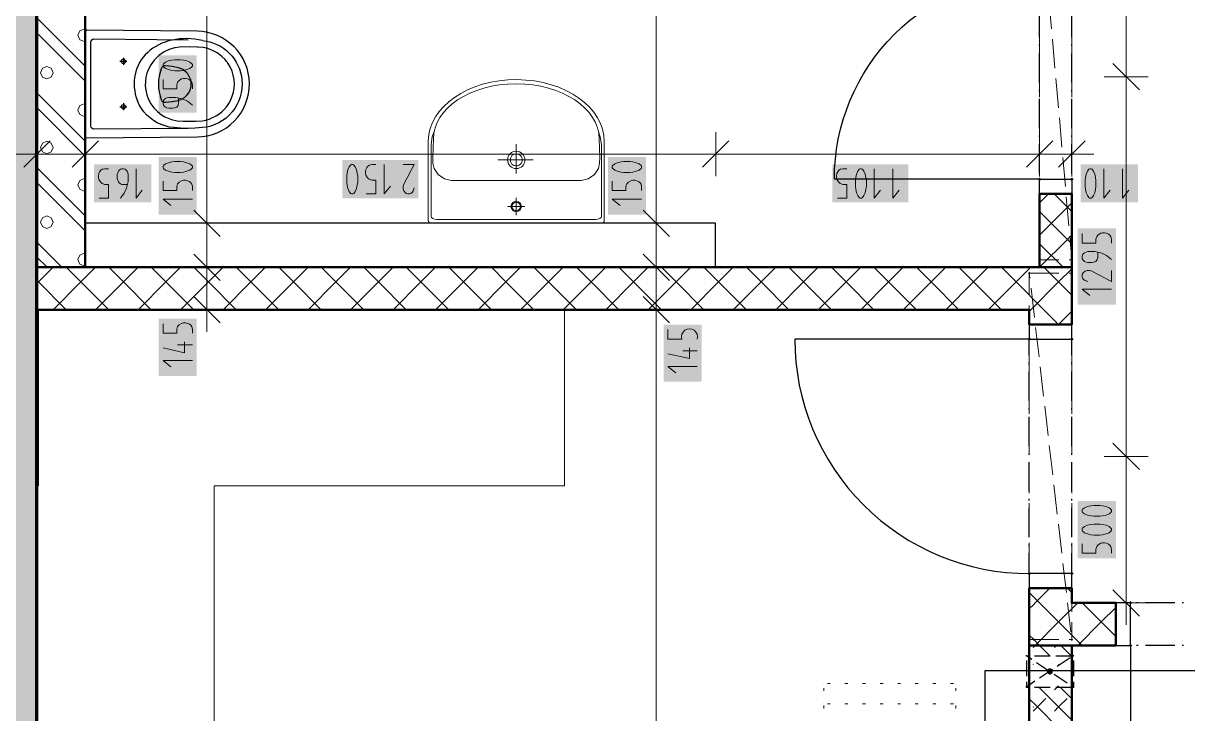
# Model space of a CAD drawing. Header units: millimetres. Extents: x 0 to 594, y 0 to 420.
# Drawn here: x 217.92 to 258.64, y 198.87 to 223.01 of the extents above; entities that cross this region are included whole.
import ezdxf

# ---------------------------------------------------------------- set-up
doc = ezdxf.new("R2010")
doc.units = ezdxf.units.MM
doc.header["$LTSCALE"] = 8
for name, color, linetype in [('PDF_Dvere', 7, 'Continuous'), ('PDF_Instalacni prizdivka do 1m', 7, 'Continuous'), ('PDF_Instalacni prizdivky', 7, 'Continuous'), ('PDF_Koty delkove', 7, 'Continuous'), ('PDF_Kuchyne', 7, 'Continuous'), ('PDF_Nabytek', 7, 'Continuous'), ('PDF_Popis Prostupy', 7, 'Continuous'), ('PDF_Preklady', 7, 'Continuous'), ('PDF_Pricky zdene', 7, 'Continuous'), ('PDF_Prostupy', 7, 'Continuous'), ('PDF_Sanita', 7, 'Continuous'), ('PDF_Steny obvodove nosne', 7, 'Continuous'), ('RED_2.5mm^2', 1, 'Continuous')]:
    doc.layers.add(name, color=color, linetype=linetype)

msp = doc.modelspace()

# ---------------------------------------------------------------- hatches: boundary and pattern name
at = {"layer": 'PDF_Steny obvodove nosne', "true_color": 0xc0c0c0, "transparency": 33554559}
msp.add_hatch(color=9, dxfattribs=at).paths.add_polyline_path([(218.401, 149.905), (218.401, 238.31), (216.351, 238.31), (216.351, 149.7), (218.401, 149.7)])

# ---------------------------------------------------------------- linework, layer by layer
at = {"layer": 'PDF_Dvere', "lineweight": 25}
for points in [[(253.456, 217.554), (246.281, 217.554, -0.414214), (253.456, 224.729), (253.456, 224.112)], [(253.097, 211.402), (253.097, 211.968), (244.897, 211.968, 0.414214), (253.097, 203.768), (253.097, 204.483)], [(256.634, 201.257), (256.634, 193.057, 0.414213), (264.833, 201.257), (264.793, 201.257)]]:
    msp.add_lwpolyline(points, format="xyb", dxfattribs=at)
for points in [[(253.456, 222.523), (253.456, 223.548)], [(254.584, 222.523), (254.584, 223.548)], [(253.456, 222.216), (253.456, 222.267)], [(253.456, 220.934), (253.456, 221.959)], [(254.584, 222.216), (254.584, 222.267)], [(254.584, 220.934), (254.584, 221.959)], [(253.456, 220.627), (253.456, 220.678)], [(254.584, 220.627), (254.584, 220.678)], [(253.456, 219.346), (253.456, 220.371)], [(254.584, 219.346), (254.584, 220.371)], [(253.456, 219.038), (253.456, 219.089)], [(254.584, 219.038), (254.584, 219.089)], [(253.456, 217.757), (253.456, 218.782)], [(254.584, 217.757), (254.584, 218.782)], [(254.584, 211.402), (254.584, 211.968)], [(253.097, 211.094), (253.097, 211.146)], [(254.584, 211.094), (254.584, 211.146)], [(253.097, 209.813), (253.097, 210.838)], [(254.584, 209.813), (254.584, 210.838)], [(253.097, 209.506), (253.097, 209.557)], [(254.584, 209.506), (254.584, 209.557)], [(253.097, 208.225), (253.097, 209.25)], [(254.584, 208.225), (254.584, 209.25)], [(253.097, 207.917), (253.097, 207.968)], [(253.097, 206.636), (253.097, 207.661)], [(254.584, 207.917), (254.584, 207.968)], [(254.584, 206.636), (254.584, 207.661)], [(253.097, 206.328), (253.097, 206.38)], [(253.097, 205.047), (253.097, 206.072)], [(254.584, 206.328), (254.584, 206.38)], [(254.584, 205.047), (254.584, 206.072)], [(253.097, 204.74), (253.097, 204.791)], [(254.584, 204.74), (254.584, 204.791)], [(254.584, 203.768), (254.584, 204.483)], [(256.901, 202.743), (256.849, 202.743)], [(258.182, 202.743), (257.157, 202.743)], [(258.489, 202.743), (258.438, 202.743)], [(256.901, 201.257), (256.849, 201.257)], [(258.182, 201.257), (257.157, 201.257)], [(258.489, 201.257), (258.438, 201.257)]]:
    msp.add_lwpolyline(points, dxfattribs=at)
for points in [[(254.584, 217.554), (254.584, 217.042), (253.456, 217.042), (253.456, 217.554)], [(254.584, 211.968), (254.584, 212.481), (253.097, 212.481), (253.097, 211.968)], [(254.584, 203.256), (254.584, 203.768), (253.097, 203.768), (253.097, 203.256)], [(256.634, 202.743), (256.121, 202.743), (256.121, 201.257), (256.634, 201.257)]]:
    msp.add_lwpolyline(points, close=True, dxfattribs=at)
at = {"layer": 'PDF_Dvere', "lineweight": 25, "transparency": 33554559}
for points in [[(253.456, 217.49), (253.392, 217.554), (253.52, 217.554), (253.456, 217.618)], [(254.584, 217.49), (254.519, 217.554), (254.648, 217.554), (254.584, 217.618)], [(253.097, 211.904), (253.033, 211.968), (253.161, 211.968), (253.097, 212.032)], [(254.584, 211.904), (254.519, 211.968), (254.648, 211.968), (254.584, 212.032)], [(253.097, 203.704), (253.033, 203.768), (253.161, 203.768), (253.097, 203.832)], [(254.584, 203.704), (254.519, 203.768), (254.648, 203.768), (254.584, 203.832)], [(256.698, 202.743), (256.634, 202.679), (256.634, 202.807), (256.569, 202.743)], [(256.698, 201.257), (256.634, 201.193), (256.634, 201.321), (256.569, 201.257)]]:
    msp.add_solid(points, dxfattribs=at)
at = {"layer": 'PDF_Instalacni prizdivka do 1m', "lineweight": 25}
msp.add_lwpolyline([(220.093, 214.479), (242.13, 214.479), (242.13, 216.017), (220.093, 216.017)], close=True, dxfattribs=at)
at = {"layer": 'PDF_Instalacni prizdivky', "lineweight": 50}
msp.add_lwpolyline([(218.402, 225.754), (218.402, 214.479), (220.093, 214.479), (220.093, 225.754)], close=True, dxfattribs=at)
at = {"layer": 'PDF_Instalacni prizdivky', "lineweight": 9}
for points in [[(220.093, 221.506), (218.402, 223.197)], [(220.093, 222.793), (220.054, 222.809), (219.899, 222.745), (219.835, 222.59), (219.899, 222.434), (220.054, 222.37), (220.093, 222.386)], [(220.093, 220.983), (218.402, 222.674)], [(220.093, 218.892), (218.402, 220.583)], [(220.093, 218.369), (218.402, 220.06)], [(220.093, 220.179), (220.054, 220.195), (219.899, 220.131), (219.835, 219.976), (219.899, 219.821), (220.054, 219.756), (220.093, 219.772)], [(220.093, 216.278), (218.402, 217.969)], [(220.093, 215.755), (218.402, 217.447)], [(220.054, 217.582), (219.899, 217.517), (219.835, 217.362)], [(220.093, 217.566), (220.054, 217.582)], [(219.835, 217.362), (219.899, 217.207), (220.054, 217.143), (220.093, 217.159)], [(219.278, 214.479), (218.402, 215.356)], [(220.093, 214.952), (220.054, 214.968), (219.899, 214.904), (219.835, 214.748), (219.899, 214.593), (220.054, 214.529), (220.093, 214.545)], [(218.755, 214.479), (218.402, 214.833)]]:
    msp.add_lwpolyline(points, dxfattribs=at)
for points in [[(218.747, 221.502), (218.592, 221.438), (218.528, 221.283), (218.592, 221.127), (218.747, 221.063), (218.903, 221.127), (218.967, 221.283), (218.903, 221.438)], [(218.747, 218.889), (218.592, 218.824), (218.528, 218.669), (218.592, 218.514), (218.747, 218.449), (218.903, 218.514), (218.967, 218.669), (218.903, 218.824)], [(218.747, 216.275), (218.592, 216.211), (218.528, 216.055), (218.592, 215.9), (218.747, 215.836), (218.903, 215.9), (218.967, 216.055), (218.903, 216.211)]]:
    msp.add_lwpolyline(points, close=True, dxfattribs=at)
at = {"layer": 'PDF_Koty delkove', "lineweight": 18}
for points in [[(240.055, 131.816), (240.055, 139.897), (240.055, 148.214), (240.055, 152.109), (240.055, 155.323), (240.055, 212.993), (240.055, 214.479), (240.055, 216.017), (240.055, 235.697), (240.055, 238.464)], [(256.483, 202.743), (256.483, 207.868), (256.483, 221.142), (256.483, 233.134)], [(224.347, 212.993), (224.347, 213.315), (224.347, 214.479), (224.347, 216.017), (224.347, 225.754), (224.347, 227.343)], [(256.944, 220.681), (256.021, 221.603)], [(222.81, 221.05), (222.81, 220.722), (223.288, 220.722), (223.288, 220.859), (223.322, 220.954), (223.374, 221.009), (223.459, 221.064), (223.526, 221.077), (223.595, 221.077), (223.664, 221.064), (223.731, 221.036), (223.783, 220.995), (223.817, 220.941), (223.835, 220.859), (223.835, 220.722)], [(257.251, 221.142), (256.483, 221.142), (255.714, 221.142)], [(223.835, 220.147), (223.664, 220.284), (223.493, 220.366), (223.254, 220.42), (223.014, 220.42), (222.946, 220.406), (222.895, 220.379), (222.861, 220.352), (222.826, 220.311), (222.81, 220.256), (222.81, 220.202), (222.826, 220.147), (222.861, 220.106), (222.895, 220.079), (222.946, 220.051), (223.014, 220.037), (223.151, 220.037), (223.219, 220.051), (223.288, 220.079)], [(223.288, 220.079), (223.339, 220.147), (223.356, 220.202), (223.356, 220.393)], [(218.402, 219.205), (218.402, 218.436), (218.402, 217.668)], [(220.093, 219.205), (220.093, 218.436), (220.093, 217.668)], [(242.132, 219.205), (242.132, 218.436), (242.132, 217.668)], [(253.456, 219.205), (253.456, 218.436), (253.456, 217.668)], [(254.584, 219.205), (254.584, 218.436), (254.584, 217.668)], [(218.863, 218.898), (217.94, 217.975)], [(220.554, 218.898), (219.632, 217.975)], [(242.593, 218.898), (241.671, 217.975)], [(253.917, 218.898), (252.995, 217.975)], [(255.045, 218.898), (254.122, 217.975)], [(254.584, 218.436), (253.456, 218.436), (247.791, 218.436), (242.132, 218.436), (220.093, 218.436), (218.402, 218.436), (216.3, 218.436), (214.763, 218.436), (192.724, 218.436), (181.297, 218.436), (180.169, 218.436)], [(254.584, 218.436), (255.352, 218.436)], [(220.581, 216.899), (220.909, 216.899), (220.909, 217.376), (220.772, 217.376), (220.677, 217.411), (220.622, 217.463), (220.568, 217.548), (220.554, 217.615), (220.554, 217.684), (220.568, 217.753), (220.595, 217.82), (220.636, 217.872), (220.69, 217.906), (220.772, 217.924), (220.909, 217.924)], [(221.566, 217.376), (221.375, 217.376), (221.32, 217.394), (221.279, 217.428), (221.252, 217.463), (221.225, 217.513), (221.211, 217.582), (221.211, 217.718), (221.225, 217.786), (221.252, 217.838), (221.279, 217.872), (221.32, 217.906), (221.375, 217.924), (221.429, 217.924), (221.484, 217.906), (221.525, 217.872), (221.552, 217.838), (221.58, 217.786), (221.594, 217.718), (221.594, 217.479), (221.539, 217.24), (221.457, 217.069), (221.32, 216.899)], [(221.868, 217.924), (221.868, 216.899), (222.086, 217.171)], [(229.232, 217.661), (229.232, 217.456), (229.246, 217.355), (229.273, 217.235), (229.314, 217.132), (229.368, 217.064), (229.396, 217.047), (229.45, 217.047), (229.478, 217.064), (229.533, 217.132), (229.574, 217.235), (229.602, 217.355), (229.616, 217.456), (229.616, 217.661), (229.602, 217.764), (229.574, 217.884), (229.533, 217.986), (229.478, 218.055), (229.45, 218.072), (229.396, 218.072), (229.368, 218.055), (229.314, 217.986), (229.273, 217.884), (229.246, 217.764), (229.232, 217.661)], [(229.916, 217.047), (230.245, 217.047), (230.245, 217.525), (230.107, 217.525), (230.012, 217.56), (229.957, 217.611), (229.903, 217.696), (229.889, 217.764), (229.889, 217.833), (229.903, 217.901), (229.93, 217.969), (229.971, 218.02), (230.025, 218.055), (230.107, 218.072), (230.245, 218.072)], [(230.546, 218.072), (230.546, 217.047), (230.765, 217.32)], [(231.203, 218.072), (231.587, 218.072), (231.23, 217.389), (231.203, 217.32), (231.203, 217.218), (231.23, 217.15), (231.271, 217.099), (231.312, 217.064), (231.367, 217.047), (231.422, 217.047), (231.477, 217.064), (231.518, 217.099), (231.559, 217.15), (231.587, 217.251)], [(239.131, 218.176), (238.926, 218.176), (238.825, 218.162), (238.705, 218.135), (238.602, 218.094), (238.534, 218.039), (238.517, 218.011), (238.517, 217.957), (238.534, 217.929), (238.602, 217.875), (238.705, 217.834), (238.825, 217.806), (238.926, 217.792), (239.131, 217.792), (239.234, 217.806), (239.354, 217.834), (239.456, 217.875), (239.525, 217.929), (239.542, 217.957), (239.542, 218.011), (239.525, 218.039), (239.456, 218.094), (239.354, 218.135)], [(239.354, 218.135), (239.234, 218.162), (239.131, 218.176)], [(246.386, 216.899), (246.715, 216.899), (246.715, 217.376), (246.578, 217.376), (246.482, 217.411), (246.427, 217.463), (246.373, 217.548), (246.359, 217.615), (246.359, 217.684), (246.373, 217.753), (246.4, 217.82), (246.441, 217.872), (246.496, 217.906)], [(246.496, 217.906), (246.578, 217.924), (246.715, 217.924)], [(247.673, 217.924), (247.673, 216.899), (247.892, 217.171)], [(248.33, 217.924), (248.33, 216.899), (248.549, 217.171)], [(255.414, 217.615), (255.386, 217.735), (255.345, 217.838), (255.291, 217.906), (255.263, 217.924), (255.209, 217.924), (255.181, 217.906), (255.127, 217.838), (255.086, 217.735), (255.058, 217.615), (255.045, 217.513)], [(255.702, 217.924), (255.702, 216.899), (255.92, 217.171)], [(256.359, 217.924), (256.359, 216.899), (256.577, 217.171)], [(222.81, 217.492), (222.81, 217.163), (223.288, 217.163), (223.288, 217.3), (223.322, 217.395), (223.374, 217.451), (223.459, 217.505)], [(223.459, 217.505), (223.526, 217.519), (223.595, 217.519), (223.664, 217.505), (223.731, 217.478), (223.783, 217.437), (223.817, 217.382), (223.835, 217.3), (223.835, 217.163)], [(238.517, 217.492), (238.517, 217.163), (238.995, 217.163), (238.995, 217.3), (239.03, 217.395), (239.081, 217.451), (239.166, 217.505), (239.234, 217.519), (239.302, 217.519), (239.371, 217.505), (239.439, 217.478), (239.49, 217.437), (239.525, 217.382), (239.542, 217.3), (239.542, 217.163)], [(255.045, 217.513), (255.045, 217.308), (255.058, 217.206), (255.086, 217.086), (255.127, 216.984), (255.181, 216.915), (255.209, 216.899), (255.263, 216.899), (255.291, 216.915), (255.345, 216.984), (255.386, 217.086), (255.414, 217.206), (255.428, 217.308), (255.428, 217.513), (255.414, 217.615)], [(223.835, 216.862), (222.81, 216.862), (223.083, 216.643)], [(239.542, 216.862), (238.517, 216.862), (238.79, 216.643)], [(224.809, 215.556), (223.886, 216.478)], [(240.516, 215.556), (239.593, 216.478)], [(225.116, 216.017), (224.347, 216.017), (223.579, 216.017)], [(240.823, 216.017), (240.055, 216.017), (239.286, 216.017)], [(254.945, 215.655), (254.945, 215.327), (255.423, 215.327), (255.423, 215.464), (255.458, 215.559), (255.509, 215.614), (255.594, 215.669), (255.661, 215.682), (255.73, 215.682), (255.799, 215.669), (255.866, 215.641), (255.918, 215.6), (255.953, 215.546), (255.97, 215.464), (255.97, 215.327)], [(255.97, 214.752), (255.799, 214.889), (255.628, 214.971), (255.389, 215.025), (255.149, 215.025), (255.081, 215.011), (255.03, 214.984), (254.996, 214.957), (254.961, 214.916), (254.945, 214.861)], [(254.945, 214.861), (254.945, 214.807), (254.961, 214.752), (254.996, 214.711), (255.03, 214.684), (255.081, 214.656), (255.149, 214.642), (255.286, 214.642), (255.354, 214.656), (255.423, 214.684), (255.474, 214.752), (255.491, 214.807), (255.491, 214.998)], [(224.809, 214.018), (223.886, 214.941)], [(240.516, 214.018), (239.593, 214.941)], [(225.116, 214.479), (224.347, 214.479), (223.579, 214.479)], [(240.823, 214.479), (240.055, 214.479), (239.286, 214.479)], [(255.97, 214.368), (255.97, 213.985), (255.286, 214.341), (255.218, 214.368), (255.115, 214.368), (255.048, 214.341), (254.996, 214.3), (254.961, 214.259), (254.945, 214.204), (254.945, 214.15), (254.961, 214.095), (254.996, 214.054), (255.048, 214.013), (255.149, 213.985)], [(224.809, 212.532), (223.886, 213.454)], [(240.516, 212.532), (239.593, 213.454)], [(255.97, 213.711), (254.945, 213.711), (255.218, 213.493)], [(225.116, 212.993), (224.347, 212.993), (223.579, 212.993)], [(224.347, 212.993), (224.347, 212.224)], [(240.823, 212.993), (240.055, 212.993), (239.286, 212.993)], [(222.81, 212.505), (222.81, 212.177), (223.288, 212.177), (223.288, 212.314), (223.322, 212.409), (223.374, 212.464), (223.459, 212.518), (223.526, 212.532), (223.595, 212.532), (223.664, 212.518), (223.731, 212.491), (223.783, 212.45), (223.817, 212.396), (223.835, 212.314), (223.835, 212.177)], [(223.561, 211.875), (223.561, 211.492), (222.81, 211.657)], [(223.835, 211.766), (223.322, 211.766)], [(241.217, 211.668), (241.217, 211.284), (240.465, 211.449)], [(241.49, 211.559), (240.978, 211.559)], [(223.835, 211.218), (222.81, 211.218), (223.083, 211)], [(241.49, 211.011), (240.465, 211.011), (240.738, 210.792)], [(256.944, 207.407), (256.021, 208.329)], [(257.251, 207.868), (256.483, 207.868), (255.714, 207.868)], [(255.559, 205.498), (255.354, 205.498), (255.253, 205.484), (255.133, 205.457), (255.03, 205.415), (254.961, 205.361), (254.945, 205.333), (254.945, 205.279), (254.961, 205.251), (255.03, 205.197), (255.133, 205.156), (255.253, 205.128), (255.354, 205.114), (255.559, 205.114), (255.661, 205.128), (255.781, 205.156), (255.884, 205.197), (255.953, 205.251), (255.97, 205.279), (255.97, 205.333), (255.953, 205.361), (255.884, 205.415), (255.781, 205.457)], [(255.781, 205.457), (255.661, 205.484), (255.559, 205.498)], [(254.945, 204.813), (254.945, 204.485), (255.423, 204.485), (255.423, 204.622), (255.458, 204.717), (255.509, 204.772), (255.594, 204.827), (255.661, 204.841), (255.73, 204.841), (255.799, 204.827), (255.866, 204.799), (255.918, 204.758), (255.953, 204.704), (255.97, 204.622), (255.97, 204.485)], [(256.944, 202.282), (256.021, 203.204)], [(257.251, 202.743), (256.483, 202.743), (255.714, 202.743)], [(256.483, 202.743), (256.483, 201.974)]]:
    msp.add_lwpolyline(points, dxfattribs=at)
for points in [[(223.424, 221.735), (223.219, 221.735), (223.117, 221.721), (222.997, 221.693), (222.895, 221.652), (222.826, 221.598), (222.81, 221.57), (222.81, 221.516), (222.826, 221.488), (222.895, 221.434), (222.997, 221.393), (223.117, 221.365), (223.219, 221.351), (223.424, 221.351), (223.526, 221.365), (223.646, 221.393), (223.749, 221.434), (223.817, 221.488), (223.835, 221.516), (223.835, 221.57), (223.817, 221.598), (223.749, 221.652), (223.646, 221.693), (223.526, 221.721)], [(223.424, 218.176), (223.219, 218.176), (223.117, 218.162), (222.997, 218.135), (222.895, 218.094), (222.826, 218.039), (222.81, 218.011), (222.81, 217.957), (222.826, 217.929), (222.895, 217.875), (222.997, 217.834), (223.117, 217.806), (223.219, 217.792), (223.424, 217.792), (223.526, 217.806), (223.646, 217.834), (223.749, 217.875), (223.817, 217.929), (223.835, 217.957), (223.835, 218.011), (223.817, 218.039), (223.749, 218.094), (223.646, 218.135), (223.526, 218.162)], [(247.016, 217.513), (247.016, 217.308), (247.03, 217.206), (247.057, 217.086), (247.098, 216.984), (247.153, 216.915), (247.181, 216.899), (247.235, 216.899), (247.263, 216.915), (247.317, 216.984), (247.358, 217.086), (247.386, 217.206), (247.4, 217.308), (247.4, 217.513), (247.386, 217.615), (247.358, 217.735), (247.317, 217.838), (247.263, 217.906), (247.235, 217.924), (247.181, 217.924), (247.153, 217.906), (247.098, 217.838), (247.057, 217.735), (247.03, 217.615)], [(255.559, 206.155), (255.354, 206.155), (255.253, 206.141), (255.133, 206.114), (255.03, 206.073), (254.961, 206.018), (254.945, 205.99), (254.945, 205.936), (254.961, 205.908), (255.03, 205.854), (255.133, 205.813), (255.253, 205.785), (255.354, 205.771), (255.559, 205.771), (255.661, 205.785), (255.781, 205.813), (255.884, 205.854), (255.953, 205.908), (255.97, 205.936), (255.97, 205.99), (255.953, 206.018), (255.884, 206.073), (255.781, 206.114), (255.661, 206.141)]]:
    msp.add_lwpolyline(points, close=True, dxfattribs=at)
msp.add_lwpolyline([(240.465, 212.298), (240.465, 211.969), (240.943, 211.969, -1.306819), (241.49, 211.969)], format="xyb", dxfattribs=at)
at = {"layer": 'PDF_Koty delkove', "color": 7, "lineweight": 18, "true_color": 0xffffff, "transparency": 33554559}
for points in [[(223.989, 219.883), (223.989, 221.888), (222.656, 219.883), (222.656, 221.888)], [(223.989, 216.324), (223.989, 218.329), (222.656, 216.324), (222.656, 218.329)], [(231.74, 218.226), (229.079, 218.226), (231.74, 216.894), (229.079, 216.894)], [(239.696, 216.324), (239.696, 218.329), (238.363, 216.324), (238.363, 218.329)], [(222.405, 218.078), (220.4, 218.078), (222.405, 216.745), (220.4, 216.745)], [(248.868, 218.078), (246.206, 218.078), (248.868, 216.745), (246.206, 216.745)], [(256.896, 218.078), (254.891, 218.078), (256.896, 216.745), (254.891, 216.745)], [(256.124, 213.174), (256.124, 215.836), (254.791, 213.174), (254.791, 215.836)], [(223.989, 210.681), (223.989, 212.686), (222.656, 210.681), (222.656, 212.686)], [(241.644, 210.474), (241.644, 212.478), (240.311, 210.474), (240.311, 212.478)], [(256.124, 204.303), (256.124, 206.308), (254.791, 204.303), (254.791, 206.308)]]:
    msp.add_solid(points, dxfattribs=at)
at = {"layer": 'PDF_Kuchyne', "lineweight": 13}
msp.add_lwpolyline([(218.453, 194.543), (218.453, 188.393), (230.753, 188.393), (230.753, 194.543), (224.603, 194.543), (224.603, 206.843), (236.851, 206.843), (236.851, 212.993), (218.453, 212.993), (218.453, 206.843)], dxfattribs=at)
at = {"layer": 'PDF_Nabytek', "lineweight": 13}
for points in [[(245.918, 199.927), (245.918, 199.927)], [(245.918, 199.927), (245.918, 199.927)], [(246.138, 199.927), (246.036, 199.927)], [(246.753, 199.927), (246.651, 199.927)], [(247.368, 199.927), (247.266, 199.927)], [(247.983, 199.927), (247.881, 199.927)], [(248.598, 199.927), (248.496, 199.927)], [(249.213, 199.927), (249.111, 199.927)], [(249.828, 199.927), (249.726, 199.927)], [(250.443, 199.927), (250.341, 199.927)], [(250.53, 199.927), (250.53, 199.927)], [(250.53, 199.927), (250.53, 199.927)], [(245.918, 199.666), (245.918, 199.768)], [(250.53, 199.666), (250.53, 199.768)], [(245.918, 199.21), (245.918, 199.21)], [(245.918, 199.051), (245.918, 199.153)], [(246.138, 199.21), (246.036, 199.21)], [(246.753, 199.21), (246.651, 199.21)], [(247.368, 199.21), (247.266, 199.21)], [(247.983, 199.21), (247.881, 199.21)], [(248.598, 199.21), (248.496, 199.21)], [(249.213, 199.21), (249.111, 199.21)], [(249.828, 199.21), (249.726, 199.21)], [(250.443, 199.21), (250.341, 199.21)], [(250.53, 199.21), (250.53, 199.21)], [(250.53, 199.051), (250.53, 199.153)]]:
    msp.add_lwpolyline(points, dxfattribs=at)
at = {"layer": 'PDF_Popis Prostupy', "lineweight": 25}
msp.add_lwpolyline([(253.884, 200.397), (253.876, 200.407), (253.866, 200.416), (253.854, 200.423), (253.842, 200.428), (253.829, 200.431), (253.816, 200.432), (253.802, 200.431), (253.789, 200.427), (253.777, 200.422), (253.766, 200.414), (253.756, 200.405), (253.748, 200.395), (253.741, 200.383), (253.737, 200.37), (253.735, 200.357), (253.735, 200.344), (253.737, 200.33), (253.741, 200.318), (253.747, 200.306), (253.756, 200.295), (253.765, 200.286), (253.776, 200.279), (253.788, 200.273), (253.801, 200.269), (253.815, 200.268), (253.828, 200.269), (253.841, 200.272), (253.854, 200.277), (253.865, 200.284), (253.875, 200.292), (253.884, 200.303), (253.891, 200.314), (253.895, 200.327), (253.898, 200.34), (253.899, 200.353), (253.897, 200.367), (253.893, 200.379), (253.888, 200.391)], close=True, dxfattribs=at)
for points in [[(253.749, 200.303), (253.749, 200.303)], [(253.77, 200.418), (253.77, 200.418)], [(253.884, 200.397), (253.884, 200.397)], [(253.863, 200.283), (253.863, 200.283)]]:
    msp.add_lwpolyline(points, dxfattribs=at)
at = {"layer": 'PDF_Popis Prostupy', "lineweight": 25, "transparency": 33554559}
for points in [[(253.735, 200.344), (253.823, 200.269), (253.743, 200.385)], [(253.782, 200.276), (253.735, 200.344), (253.749, 200.303)], [(253.735, 200.344), (253.782, 200.276), (253.823, 200.269)], [(253.743, 200.385), (253.863, 200.283), (253.77, 200.418)], [(253.743, 200.385), (253.823, 200.269), (253.863, 200.283)], [(253.77, 200.418), (253.891, 200.315), (253.81, 200.431)], [(253.77, 200.418), (253.863, 200.283), (253.891, 200.315)], [(253.81, 200.431), (253.891, 200.315), (253.898, 200.356)], [(253.81, 200.431), (253.898, 200.356), (253.851, 200.424)], [(253.851, 200.424), (253.898, 200.356), (253.884, 200.397)]]:
    msp.add_solid(points, dxfattribs=at)
at = {"layer": 'PDF_Preklady', "lineweight": 18}
for points in [[(253.873, 222.815), (253.783, 223.836)], [(253.456, 221.806), (253.456, 222.831)], [(254.584, 221.806), (254.584, 222.831)], [(253.994, 221.437), (253.904, 222.458)], [(253.456, 220.422), (253.456, 221.447)], [(254.115, 220.058), (254.025, 221.079)], [(254.584, 220.422), (254.584, 221.447)], [(253.456, 219.038), (253.456, 220.063)], [(254.584, 219.038), (254.584, 220.063)], [(254.236, 218.68), (254.147, 219.701)], [(253.456, 217.654), (253.456, 218.679)], [(254.584, 217.654), (254.584, 218.679)], [(254.358, 217.301), (254.268, 218.322)], [(253.456, 217.042), (253.456, 217.296)], [(253.456, 216.271), (253.456, 217.042)], [(254.584, 217.042), (254.584, 217.296)], [(254.584, 216.271), (254.584, 217.042)], [(254.479, 215.923), (254.389, 216.944)], [(253.456, 214.887), (253.456, 215.912)], [(254.584, 214.887), (254.584, 215.912)], [(254.492, 214.736), (254.584, 214.736), (254.511, 215.566)], [(254.133, 214.736), (253.456, 214.736)], [(253.118, 214.099), (253.097, 214.274)], [(253.097, 213.503), (253.097, 214.274)], [(254.133, 214.274), (253.108, 214.274)], [(254.584, 214.274), (254.492, 214.274)], [(254.584, 213.503), (254.584, 214.274)], [(253.277, 212.725), (253.159, 213.743)], [(253.097, 212.993), (253.097, 213.144)], [(253.097, 212.119), (253.097, 212.481), (253.097, 212.993)], [(254.584, 212.993), (254.584, 213.144)], [(254.584, 212.119), (254.584, 212.481), (254.584, 212.993)], [(253.437, 211.35), (253.318, 212.368)], [(253.097, 210.736), (253.097, 211.761)], [(254.584, 210.736), (254.584, 211.761)], [(253.596, 209.976), (253.478, 210.994)], [(253.097, 209.352), (253.097, 210.377)], [(254.584, 209.352), (254.584, 210.377)], [(253.755, 208.601), (253.637, 209.619)], [(253.097, 207.968), (253.097, 208.993)], [(254.584, 207.968), (254.584, 208.993)], [(253.915, 207.227), (253.797, 208.245)], [(253.097, 206.585), (253.097, 207.61)], [(254.584, 206.585), (254.584, 207.61)], [(254.074, 205.852), (253.956, 206.87)], [(253.097, 205.201), (253.097, 206.226)], [(254.584, 205.201), (254.584, 206.226)], [(254.234, 204.478), (254.116, 205.496)], [(253.097, 203.817), (253.097, 204.842)], [(254.584, 203.817), (254.584, 204.842)], [(254.393, 203.103), (254.275, 204.121)], [(253.097, 203.256), (253.097, 203.458)], [(253.097, 202.433), (253.097, 203.256)], [(254.584, 203.256), (254.584, 203.458)], [(254.584, 202.433), (254.584, 202.743), (254.584, 203.256)], [(254.553, 201.729), (254.435, 202.747)], [(253.097, 201.462), (253.097, 202.075)], [(254.584, 202.075), (254.584, 201.462), (254.492, 201.462)], [(253.251, 201.462), (253.108, 201.462)], [(254.133, 201.462), (253.251, 201.462)]]:
    msp.add_lwpolyline(points, dxfattribs=at)
at = {"layer": 'PDF_Preklady', "lineweight": 18, "transparency": 33554559}
for points in [[(253.456, 216.996), (253.41, 217.042), (253.502, 217.042), (253.456, 217.088)], [(253.456, 216.996), (253.41, 217.042), (253.502, 217.042), (253.456, 217.088)], [(254.584, 216.996), (254.537, 217.042), (254.63, 217.042), (254.584, 217.088)], [(254.584, 216.996), (254.537, 217.042), (254.63, 217.042), (254.584, 217.088)], [(253.456, 214.689), (253.41, 214.736), (253.502, 214.736), (253.456, 214.782)], [(253.502, 214.736), (253.456, 214.689), (253.456, 214.782), (253.41, 214.736)], [(254.63, 214.736), (254.584, 214.689), (254.584, 214.782), (254.537, 214.736)], [(254.584, 214.689), (254.537, 214.736), (254.63, 214.736), (254.584, 214.782)], [(254.588, 214.69), (254.538, 214.732), (254.63, 214.74), (254.579, 214.782)], [(253.143, 214.274), (253.097, 214.228), (253.097, 214.32), (253.051, 214.274)], [(253.097, 214.228), (253.051, 214.274), (253.143, 214.274), (253.097, 214.32)], [(253.103, 214.229), (253.052, 214.269), (253.143, 214.28), (253.092, 214.32)], [(254.584, 214.228), (254.537, 214.274), (254.63, 214.274), (254.584, 214.32)], [(254.63, 214.274), (254.584, 214.228), (254.584, 214.32), (254.537, 214.274)], [(253.097, 212.947), (253.051, 212.993), (253.143, 212.993), (253.097, 213.039)], [(253.097, 212.947), (253.051, 212.993), (253.143, 212.993), (253.097, 213.039)], [(254.584, 212.947), (254.537, 212.993), (254.63, 212.993), (254.584, 213.039)], [(254.584, 212.947), (254.537, 212.993), (254.63, 212.993), (254.584, 213.039)], [(253.097, 212.435), (253.051, 212.481), (253.143, 212.481), (253.097, 212.527)], [(253.097, 212.435), (253.051, 212.481), (253.143, 212.481), (253.097, 212.527)], [(254.584, 212.435), (254.537, 212.481), (254.63, 212.481), (254.584, 212.527)], [(254.584, 212.435), (254.537, 212.481), (254.63, 212.481), (254.584, 212.527)], [(253.097, 203.21), (253.051, 203.256), (253.143, 203.256), (253.097, 203.302)], [(253.097, 203.21), (253.051, 203.256), (253.143, 203.256), (253.097, 203.302)], [(254.584, 203.21), (254.537, 203.256), (254.63, 203.256), (254.584, 203.302)], [(254.584, 203.21), (254.537, 203.256), (254.63, 203.256), (254.584, 203.302)], [(254.584, 202.697), (254.537, 202.743), (254.63, 202.743), (254.584, 202.789)], [(254.584, 202.697), (254.537, 202.743), (254.63, 202.743), (254.584, 202.789)], [(253.097, 201.416), (253.051, 201.462), (253.143, 201.462), (253.097, 201.508)], [(253.143, 201.462), (253.097, 201.416), (253.097, 201.508), (253.051, 201.462)], [(253.297, 201.462), (253.251, 201.416), (253.251, 201.508), (253.205, 201.462)], [(253.297, 201.462), (253.251, 201.416), (253.251, 201.508), (253.205, 201.462)], [(254.63, 201.462), (254.584, 201.416), (254.584, 201.508), (254.537, 201.462)], [(254.584, 201.416), (254.537, 201.462), (254.63, 201.462), (254.584, 201.508)], [(254.589, 201.416), (254.538, 201.457), (254.629, 201.467), (254.578, 201.508)]]:
    msp.add_solid(points, dxfattribs=at)
at = {"layer": 'PDF_Pricky zdene', "lineweight": 9}
for points in [[(253.764, 217.042), (253.456, 216.734)], [(254.584, 216.427), (254.458, 216.552), (254.43, 216.581), (253.969, 217.042)], [(254.584, 216.734), (254.455, 216.606), (254.43, 216.581), (253.456, 215.607)], [(254.584, 215.299), (254.531, 215.352), (254.43, 215.453), (253.456, 216.427)], [(254.584, 215.607), (254.519, 215.543), (254.43, 215.453), (253.456, 214.479)], [(254.276, 214.479), (253.456, 215.299)], [(218.965, 214.479), (218.453, 213.967), (218.402, 213.916)], [(220.451, 214.479), (219.939, 213.967), (218.965, 212.993)], [(220.913, 212.993), (219.939, 213.967), (219.426, 214.479)], [(221.938, 214.479), (221.425, 213.967), (220.451, 212.993)], [(222.399, 212.993), (221.425, 213.967), (220.913, 214.479)], [(223.424, 214.479), (222.911, 213.967), (221.938, 212.993)], [(223.885, 212.993), (222.911, 213.967), (222.399, 214.479)], [(224.91, 214.479), (224.398, 213.967), (223.424, 212.993)], [(225.371, 212.993), (224.398, 213.967), (223.885, 214.479)], [(226.396, 214.479), (225.884, 213.967), (224.91, 212.993)], [(226.858, 212.993), (225.884, 213.967), (225.371, 214.479)], [(227.883, 214.479), (227.37, 213.967), (226.396, 212.993)], [(228.344, 212.993), (227.37, 213.967), (226.858, 214.479)], [(229.369, 214.479), (228.856, 213.967), (227.883, 212.993)], [(229.83, 212.993), (228.856, 213.967), (228.344, 214.479)], [(230.855, 214.479), (230.343, 213.967), (229.369, 212.993)], [(231.316, 212.993), (230.343, 213.967), (229.83, 214.479)], [(232.341, 214.479), (231.829, 213.967), (230.855, 212.993)], [(232.802, 212.993), (231.829, 213.967), (231.316, 214.479)], [(233.827, 214.479), (233.315, 213.967), (232.341, 212.993)], [(234.289, 212.993), (233.315, 213.967), (232.802, 214.479)], [(235.314, 214.479), (234.801, 213.967), (234.289, 214.479)], [(236.8, 214.479), (236.287, 213.967), (235.314, 212.993)], [(237.261, 212.993), (236.287, 213.967), (235.775, 214.479)], [(238.286, 214.479), (237.774, 213.967), (236.8, 212.993)], [(238.747, 212.993), (237.774, 213.967), (237.261, 214.479)], [(239.772, 214.479), (239.26, 213.967), (238.286, 212.993)], [(240.234, 212.993), (239.26, 213.967), (238.747, 214.479)], [(241.259, 214.479), (240.746, 213.967), (239.772, 212.993)], [(241.72, 212.993), (240.746, 213.967), (240.234, 214.479)], [(242.745, 214.479), (242.232, 213.967), (241.259, 212.993)], [(243.206, 212.993), (242.232, 213.967), (241.72, 214.479)], [(244.231, 214.479), (243.719, 213.967), (242.745, 212.993)], [(244.692, 212.993), (243.719, 213.967), (243.206, 214.479)], [(245.717, 214.479), (245.205, 213.967), (244.231, 212.993)], [(246.179, 212.993), (245.205, 213.967), (244.692, 214.479)], [(247.204, 214.479), (246.691, 213.967), (245.717, 212.993)], [(247.665, 212.993), (246.691, 213.967), (246.179, 214.479)], [(248.69, 214.479), (248.177, 213.967), (247.204, 212.993)], [(249.151, 212.993), (248.177, 213.967), (247.665, 214.479)], [(250.176, 214.479), (249.664, 213.967), (248.69, 212.993)], [(250.637, 212.993), (249.664, 213.967), (249.151, 214.479)], [(251.662, 214.479), (251.15, 213.967), (250.176, 212.993)], [(252.124, 212.993), (251.15, 213.967), (250.637, 214.479)], [(253.149, 214.479), (252.636, 213.967), (251.662, 212.993)], [(253.61, 212.993), (252.636, 213.967), (252.124, 214.479)], [(254.584, 214.428), (254.122, 213.967), (253.149, 212.993)], [(254.584, 213.506), (254.122, 213.967), (253.61, 214.479)], [(254.584, 214.479), (254.584, 214.479)], [(219.426, 212.993), (218.453, 213.967), (218.402, 214.018)], [(235.775, 212.993), (234.801, 213.967), (233.827, 212.993)], [(253.149, 212.993), (253.104, 212.948), (253.097, 212.942)], [(254.584, 212.942), (254.122, 212.481), (253.61, 212.993)], [(253.815, 203.256), (253.302, 202.743), (253.251, 202.692)], [(254.584, 203.102), (254.523, 203.163), (254.43, 203.256)], [(253.456, 202.743), (253.097, 203.102)], [(253.231, 201.185), (253.302, 201.257), (254.122, 202.077), (254.789, 202.743)], [(254.942, 201.257), (254.122, 202.077), (253.456, 202.743)], [(256.121, 201.564), (255.609, 202.077), (254.942, 202.743)], [(253.251, 202.692), (253.097, 202.538)], [(256.121, 202.589), (255.609, 202.077), (254.789, 201.257)], [(253.251, 201.462), (253.097, 201.616)], [(253.456, 201.257), (253.251, 201.462)], [(253.813, 200.895), (253.813, 200.895), (253.456, 201.257)], [(253.974, 201.185), (254.045, 201.257)], [(254.584, 200.873), (254.199, 201.257)], [(254.584, 198.643), (254.122, 199.105), (253.418, 199.81)], [(253.974, 199.699), (254.122, 199.848), (254.122, 199.848)], [(254.584, 199.386), (254.179, 199.798), (254.179, 199.798), (254.179, 199.798)], [(254.584, 197.9), (254.122, 198.361), (253.379, 199.105), (253.097, 199.386)], [(253.231, 198.956), (253.379, 199.105)], [(253.379, 199.105), (253.676, 199.402)], [(253.974, 198.956), (254.122, 199.105)], [(254.122, 199.105), (254.42, 199.402)]]:
    msp.add_lwpolyline(points, dxfattribs=at)
at = {"layer": 'PDF_Pricky zdene', "lineweight": 50}
for points in [[(254.584, 217.042), (254.584, 214.736), (254.584, 214.479), (253.456, 214.479), (253.456, 214.736), (253.456, 217.042), (254.584, 217.042)], [(254.584, 212.993), (254.584, 214.274), (254.584, 214.479), (253.456, 214.479), (220.093, 214.479), (218.402, 214.479), (218.402, 212.993), (218.453, 212.993), (253.097, 212.993)], [(254.584, 212.993), (254.584, 212.481), (253.097, 212.481)], [(253.097, 212.993), (253.097, 212.481)], [(253.097, 203.256), (254.584, 203.256), (254.584, 202.743)], [(253.097, 203.256), (253.097, 201.462), (253.097, 201.257), (253.251, 201.257)], [(254.584, 202.743), (256.121, 202.743), (256.121, 201.257), (254.584, 201.257), (253.251, 201.257)], [(254.584, 152.109), (254.584, 201.257), (253.251, 201.257), (253.097, 201.257), (253.097, 152.109), (253.097, 151.955), (254.583, 151.955)]]:
    msp.add_lwpolyline(points, dxfattribs=at)
at = {"layer": 'PDF_Pricky zdene', "lineweight": 9, "transparency": 33554559}
for points in [[(253.231, 200.571), (253.208, 200.594), (253.254, 200.594), (253.231, 200.617)], [(254.122, 200.568), (254.099, 200.591), (254.145, 200.591), (254.122, 200.614)], [(253.231, 199.084), (253.208, 199.107), (253.254, 199.107), (253.231, 199.131)], [(254.122, 199.081), (254.099, 199.105), (254.145, 199.105), (254.122, 199.128)]]:
    msp.add_solid(points, dxfattribs=at)
at = {"layer": 'PDF_Prostupy', "lineweight": 25}
for points in [[(253.187, 200.769), (252.996, 200.897), (253.091, 200.897)], [(252.996, 200.727), (252.996, 200.18)], [(253.283, 200.897), (253.83, 200.897)], [(254.022, 200.897), (254.569, 200.897)], [(254.523, 200.821), (254.068, 200.518)], [(254.638, 200.727), (254.638, 200.18)], [(253.347, 200.663), (253.802, 200.36)], [(253.909, 200.411), (253.453, 200.108)], [(253.294, 200.002), (252.996, 199.803)], [(252.996, 199.988), (252.996, 199.803)], [(253.962, 200.253), (254.417, 199.95)], [(254.638, 199.988), (254.638, 199.803)], [(252.996, 199.803), (253.091, 199.803)], [(253.283, 199.803), (253.83, 199.803)], [(254.022, 199.803), (254.569, 199.803)], [(254.576, 199.844), (254.638, 199.803)]]:
    msp.add_lwpolyline(points, dxfattribs=at)
at = {"layer": 'PDF_Prostupy', "lineweight": 25, "transparency": 33554559}
for points in [[(252.996, 200.931), (253.03, 200.897), (252.962, 200.897), (252.996, 200.863)], [(252.962, 200.897), (252.996, 200.931), (252.996, 200.863), (253.03, 200.897)], [(252.967, 200.916), (253.015, 200.926), (252.977, 200.869), (253.024, 200.878)], [(254.603, 200.897), (254.638, 200.931), (254.638, 200.863), (254.672, 200.897)], [(254.638, 200.931), (254.672, 200.897), (254.603, 200.897), (254.638, 200.863)], [(254.666, 200.916), (254.656, 200.869), (254.619, 200.926), (254.609, 200.878)], [(252.962, 199.803), (252.996, 199.837), (252.996, 199.769), (253.03, 199.803)], [(252.996, 199.837), (253.03, 199.803), (252.962, 199.803), (252.996, 199.769)], [(253.024, 199.822), (253.015, 199.774), (252.977, 199.831), (252.967, 199.784)], [(254.603, 199.803), (254.638, 199.837), (254.638, 199.769), (254.672, 199.803)], [(254.638, 199.837), (254.672, 199.803), (254.603, 199.803), (254.638, 199.769)], [(254.609, 199.822), (254.656, 199.831), (254.619, 199.774), (254.666, 199.784)]]:
    msp.add_solid(points, dxfattribs=at)
at = {"layer": 'PDF_Sanita', "lineweight": 25}
msp.add_lwpolyline([(224.004, 222.729), (220.145, 222.764), (220.145, 222.764), (220.108, 222.749), (220.093, 222.713), (220.092, 219.059), (220.092, 219.058), (220.107, 219.022), (220.144, 219.007), (224.002, 219.04), (224.184, 219.05), (224.362, 219.078), (224.537, 219.123), (224.707, 219.185), (224.869, 219.264), (225.024, 219.358), (225.169, 219.468), (225.302, 219.591), (225.423, 219.726), (225.53, 219.873), (225.622, 220.029), (225.698, 220.193), (225.757, 220.364), (225.799, 220.539), (225.824, 220.718), (225.832, 220.9, 0.409113)], format="xyb", close=True, dxfattribs=at)
for points in [[(223.685, 219.337), (220.39, 219.309), (220.351, 219.317), (220.318, 219.339), (220.295, 219.372), (220.287, 219.411), (220.287, 219.412), (220.288, 222.36), (220.288, 222.361), (220.296, 222.4), (220.319, 222.433), (220.352, 222.455), (220.392, 222.462), (223.686, 222.432)], [(224.193, 222.408), (224.322, 222.39), (224.45, 222.36), (224.576, 222.32), (224.697, 222.269), (224.814, 222.208), (224.925, 222.136), (225.03, 222.056), (225.127, 221.966), (225.216, 221.869), (225.297, 221.764), (225.368, 221.653), (225.429, 221.537), (225.48, 221.415), (225.52, 221.29), (225.55, 221.161), (225.568, 221.03), (225.575, 220.88), (225.567, 220.73), (225.545, 220.582), (225.508, 220.436), (225.457, 220.295), (225.393, 220.159), (225.315, 220.031), (225.225, 219.91), (225.123, 219.799), (225.012, 219.698), (224.891, 219.608), (224.762, 219.532), (224.626, 219.468), (224.485, 219.418), (224.339, 219.382), (224.192, 219.361), (223.938, 219.342), (223.684, 219.336), (223.431, 219.343), (223.177, 219.361), (223.03, 219.382), (222.884, 219.419), (222.743, 219.469), (222.608, 219.533), (222.479, 219.61), (222.358, 219.699), (222.246, 219.8), (222.145, 219.911), (222.055, 220.032), (221.977, 220.161), (221.913, 220.297)], [(222.663, 221.884), (222.499, 221.724), (222.38, 221.561), (222.288, 221.382), (222.247, 221.267), (222.211, 221.121), (222.192, 220.972), (222.19, 220.822), (222.206, 220.673), (222.246, 220.506), (222.307, 220.346), (222.388, 220.195), (222.489, 220.056), (222.616, 219.925), (222.76, 219.812), (222.761, 219.812), (222.874, 219.744), (222.994, 219.688), (223.112, 219.647), (223.307, 219.605), (223.516, 219.589), (223.516, 219.589), (223.746, 219.583), (223.96, 219.588), (224.188, 219.605), (224.305, 219.626), (224.419, 219.658), (224.418, 219.658), (224.499, 219.688), (224.499, 219.688), (224.686, 219.782), (224.855, 219.905), (224.952, 219.997), (225.039, 220.1), (225.115, 220.211), (225.179, 220.329), (225.233, 220.461), (225.273, 220.599), (225.297, 220.741), (225.305, 220.884), (225.295, 221.039), (225.268, 221.192), (225.222, 221.34), (225.158, 221.482), (225.158, 221.482), (225.101, 221.58), (225.08, 221.612), (225.072, 221.624)], [(225.072, 221.624), (225.034, 221.676), (224.981, 221.739), (224.872, 221.848), (224.751, 221.944), (224.701, 221.977), (224.545, 222.061), (224.38, 222.123), (224.373, 222.125), (224.211, 222.16), (224.022, 222.178), (224.022, 222.178), (224.002, 222.179), (223.735, 222.185), (223.392, 222.173), (223.381, 222.172), (223.229, 222.151), (223.216, 222.149), (223.063, 222.107), (222.917, 222.046), (222.852, 222.013), (222.663, 221.884)], [(223.016, 222.09), (222.995, 222.081)], [(220.093, 221.654), (220.093, 221.68)], [(221.303, 221.68), (221.549, 221.68)], [(221.426, 221.803), (221.426, 221.557)], [(222.657, 221.022), (222.651, 220.885), (222.657, 220.747), (222.675, 220.611), (222.706, 220.477), (222.748, 220.346), (222.772, 220.304), (222.808, 220.271), (222.852, 220.252), (222.9, 220.247), (223.128, 220.27), (223.352, 220.315), (223.351, 220.315), (223.459, 220.354), (223.558, 220.413), (223.643, 220.491), (223.712, 220.583), (223.761, 220.688), (223.789, 220.799), (223.794, 220.914), (223.777, 221.028), (223.752, 221.103), (223.718, 221.174), (223.675, 221.24), (223.623, 221.3), (223.563, 221.352), (223.497, 221.395), (223.426, 221.429), (223.351, 221.454), (223.352, 221.454), (223.128, 221.499), (222.901, 221.523), (222.852, 221.518), (222.808, 221.498), (222.772, 221.465), (222.748, 221.423)], [(222.748, 221.423), (222.706, 221.292), (222.675, 221.158), (222.657, 221.022)], [(220.092, 220.091), (220.092, 220.117)], [(221.302, 220.091), (221.548, 220.091)], [(221.425, 220.214), (221.425, 219.968)]]:
    msp.add_lwpolyline(points, dxfattribs=at)
at = {"layer": 'PDF_Sanita', "lineweight": 13}
for points in [[(232.18, 216.26), (232.18, 218.771), (232.221, 219.04), (232.3, 219.26)], [(238.14, 218.771), (238.099, 219.04), (238.019, 219.26)], [(232.263, 218.97), (232.242, 218.323), (232.245, 218.125), (232.285, 217.936), (232.429, 217.72), (232.647, 217.574), (232.89, 217.517), (233.144, 217.51), (237.176, 217.51), (237.43, 217.517), (237.673, 217.574), (237.891, 217.72), (238.035, 217.936), (238.075, 218.125), (238.079, 218.323), (238.057, 218.971)], [(235.16, 217.756), (235.16, 218.786)], [(238.142, 218.778), (238.14, 217.766)], [(235.752, 218.232), (234.517, 218.232)], [(238.14, 216.26), (238.14, 217.766)], [(235.465, 216.604), (234.854, 216.604)], [(235.16, 216.299), (235.16, 216.91)], [(232.385, 216.152), (237.935, 216.152)]]:
    msp.add_lwpolyline(points, dxfattribs=at)
for points in [[(232.179, 216.017, -0.414172), (232.085, 216.111), (232.085, 218.879, -0.003421), (232.085, 218.898)], [(238.235, 218.868), (238.235, 216.111, -0.414227), (238.144, 216.017), (238.141, 216.017), (238.121, 216.017), (232.198, 216.017), (232.179, 216.017), (232.176, 216.017), (232.179, 216.017), (232.198, 216.017)]]:
    msp.add_lwpolyline(points, format="xyb", dxfattribs=at)
for points in [[(235.16, 217.927, 0.999987), (235.16, 218.538, 0.414233), (234.855, 218.232, 0.414233)], [(235.16, 218.444, 0.999993), (235.16, 218.021, 1.000031)], [(235.16, 216.426, 0.999956), (235.16, 216.783, 0.414242), (234.981, 216.604, 0.414242)], [(235.16, 216.454, 0.999989), (235.16, 216.755, 1.000036)]]:
    msp.add_lwpolyline(points, format="xyb", close=True, dxfattribs=at)
at = {"layer": 'PDF_Sanita', "lineweight": 25}
for centre in [(221.426, 221.68), (221.425, 220.091)]:
    msp.add_circle(centre, 0.0769, dxfattribs=at)
msp.add_ellipse((223.981, 220.588), major_axis=(-2.051, 0.931), ratio=0.7995, start_param=4.963626, end_param=6.955236, dxfattribs=at)
at = {"layer": 'PDF_Sanita', "lineweight": 13}
for points in [[(235.182, 221.039), (233.483, 221.048), (232.097, 220.089), (232.085, 218.898)], [(235.159, 220.895), (233.559, 220.895), (232.263, 220.033), (232.263, 218.97)], [(238.057, 218.971), (238.057, 220.034), (236.759, 220.895), (235.159, 220.895)], [(238.235, 218.868), (238.247, 220.059), (236.88, 221.031), (235.182, 221.039)], [(235.16, 218.444), (235.16, 218.444), (235.16, 218.444), (235.16, 218.444)], [(235.16, 218.021), (235.16, 218.021), (235.16, 218.021), (235.16, 218.021)], [(232.18, 216.26), (232.18, 216.2), (232.272, 216.152), (232.385, 216.152)], [(237.935, 216.152), (238.048, 216.152), (238.14, 216.2), (238.14, 216.26)], [(232.179, 216.017), (232.179, 216.017), (232.179, 216.017), (232.179, 216.017)], [(238.235, 216.111), (238.235, 216.111), (238.235, 216.111), (238.235, 216.111)]]:
    msp.add_open_spline(points, degree=3, dxfattribs=at)
at = {"layer": 'PDF_Steny obvodove nosne', "lineweight": 70}
msp.add_lwpolyline([(218.401, 149.905), (218.401, 152.109), (218.401, 225.754), (218.401, 227.343), (218.401, 235.85), (218.401, 238.31), (216.351, 238.31), (216.351, 235.85), (216.351, 227.343), (216.351, 225.754), (216.351, 152.314), (216.351, 152.109), (216.351, 149.7), (218.401, 149.7)], close=True, dxfattribs=at)
at = {"layer": 'RED_2.5mm^2'}
for p, q in [((251.551, 188.068), (251.551, 200.38)), ((251.551, 200.38), (271.66, 200.38))]:
    msp.add_line(p, q, dxfattribs=at)

doc.saveas('drawing.dxf')
